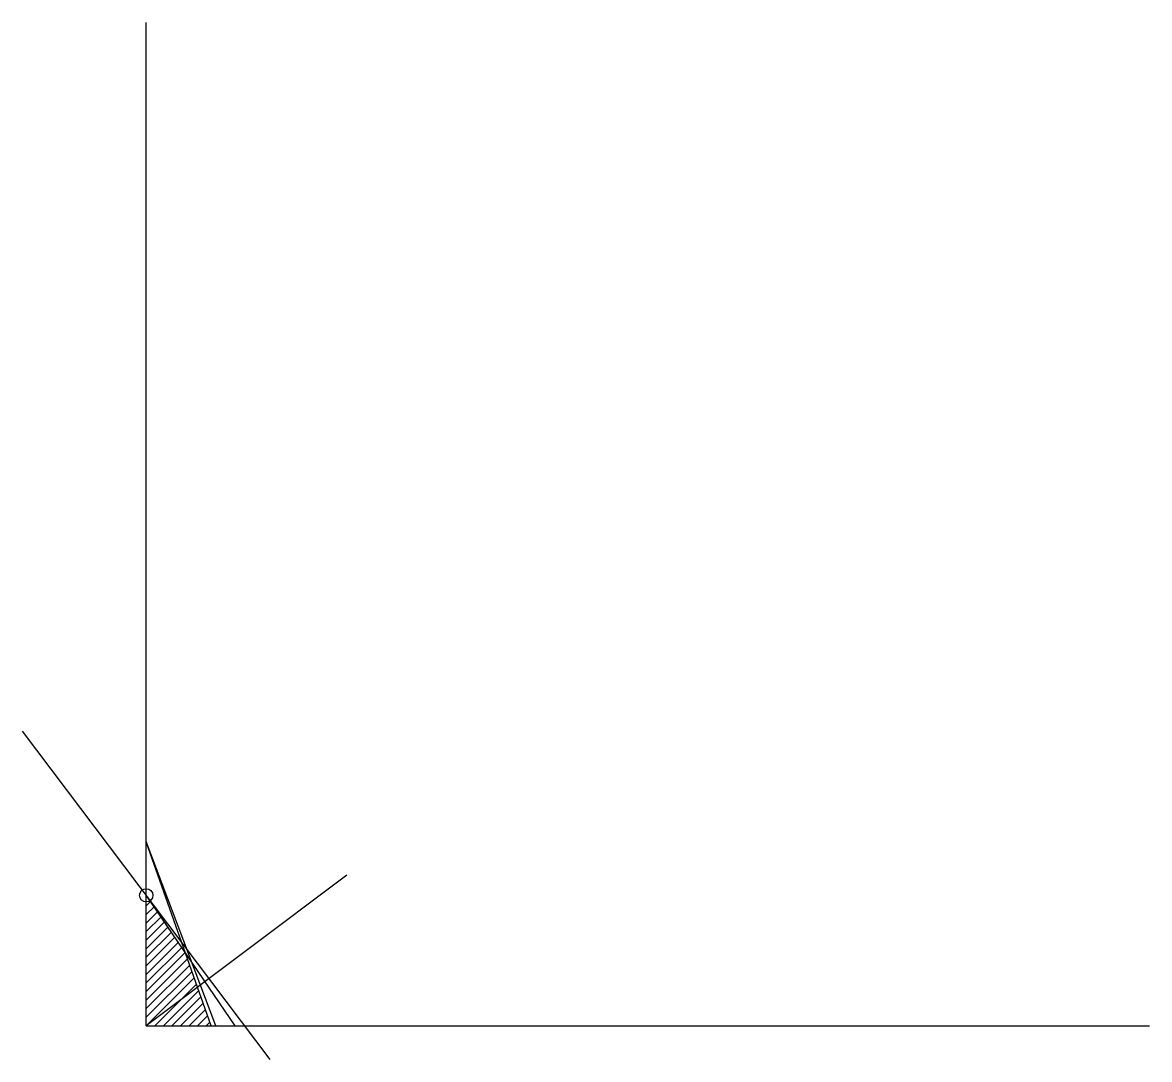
# Model space of a CAD drawing. Header units: millimetres. Extents: x -12 to 100, y -3 to 100.
import ezdxf

# ---------------------------------------------------------------- set-up
doc = ezdxf.new("R2010")
doc.units = ezdxf.units.MM
for name, color, linetype in [('Слой1', 3, 'Continuous'), ('Слой2', 1, 'Continuous'), ('Слой3', 2, 'Continuous')]:
    doc.layers.add(name, color=color, linetype=linetype)

msp = doc.modelspace()

# ---------------------------------------------------------------- hatches: boundary and pattern name
h = msp.add_hatch()
h.set_pattern_fill('ANSI31', color=256, scale=0.19)
h.paths.add_polyline_path([(3.9, 7.28), (0, 13), (0, 0), (6.47, 0)])

# ---------------------------------------------------------------- linework, layer by layer
for p, q in [((6.93, 0), (0, 18.35)), ((6.47, 0), (0, 18.33)), ((8.86, 0), (0, 13))]:
    msp.add_line(p, q)
at = {"layer": 'Слой1'}
msp.add_line((20, 15), (0, 0), dxfattribs=at)
at = {"layer": 'Слой2'}
for q in [(0, 100), (100, 0)]:
    msp.add_line((0, 0), q, dxfattribs=at)
at = {"layer": 'Слой3'}
msp.add_line((12.34, -3.36), (-12.34, 29.36), dxfattribs=at)
msp.add_circle((0, 13), 0.661, dxfattribs=at)

doc.saveas('drawing.dxf')
